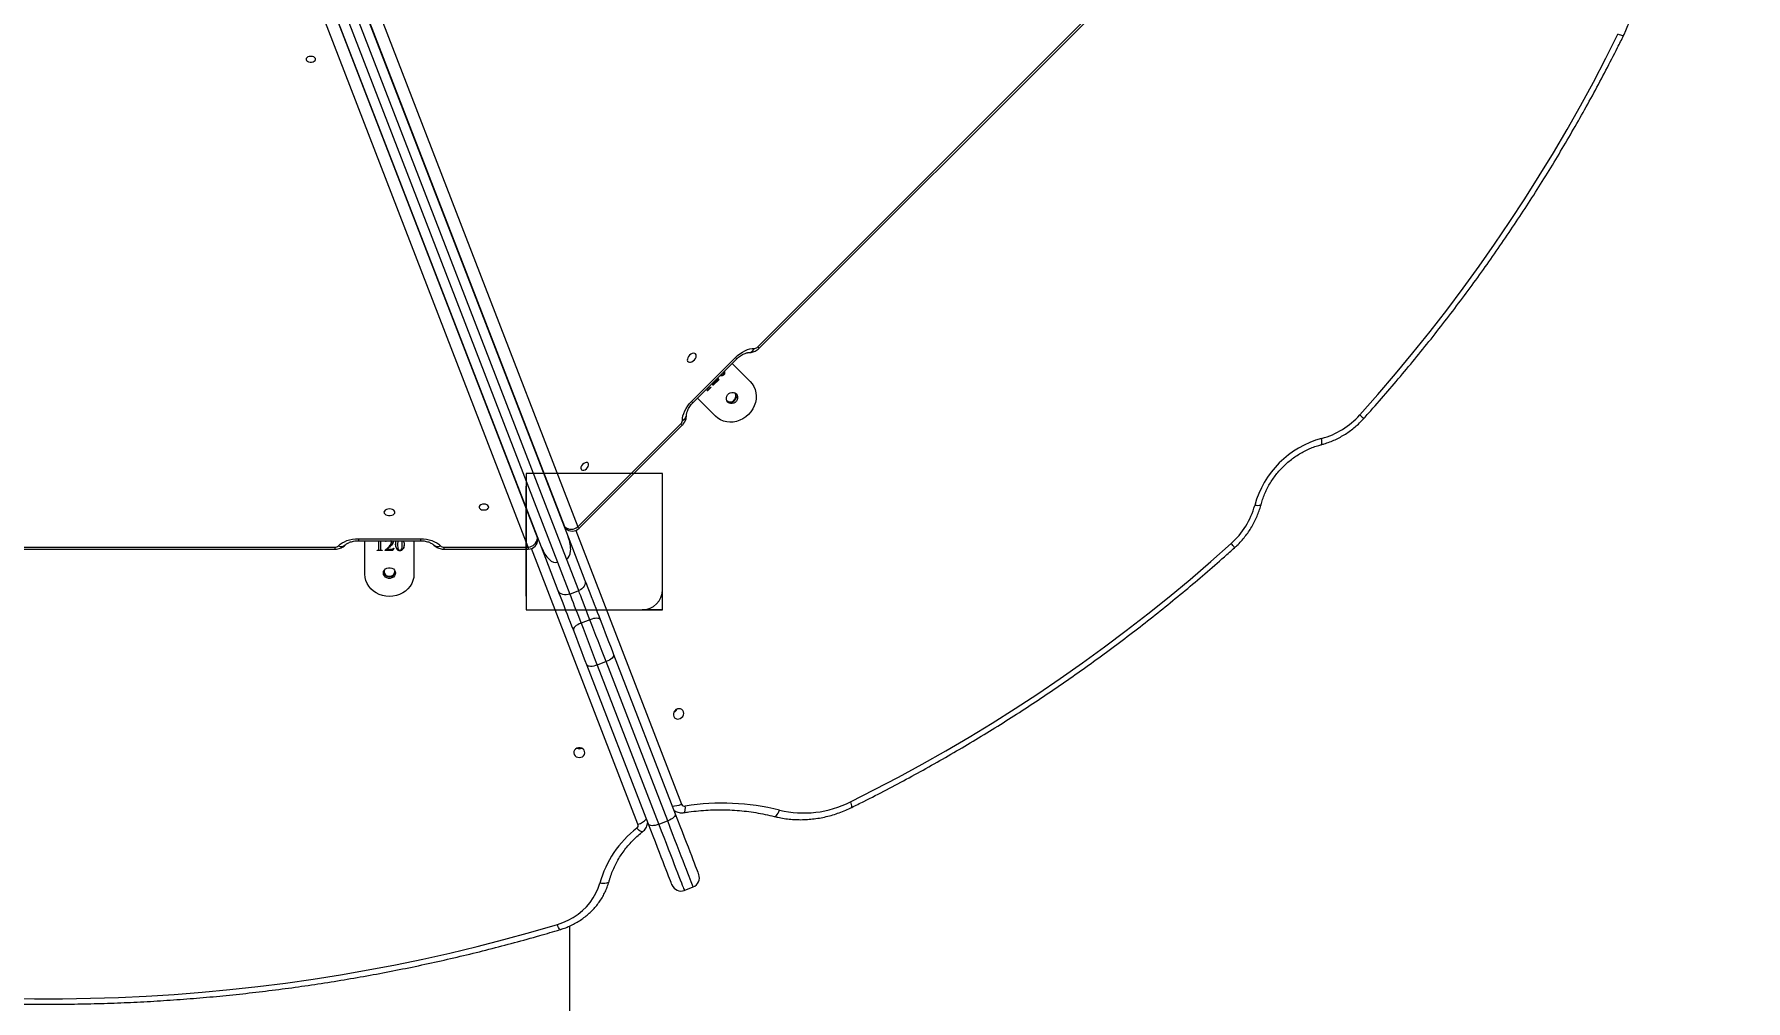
# Model space of a CAD drawing. Header units: millimetres. Extents: x -8092 to 6423, y -6886 to 5604.
# Drawn here: x -81 to 1174, y -1294 to -586 of the extents above; entities that cross this region are included whole.
import ezdxf

# ---------------------------------------------------------------- set-up
doc = ezdxf.new("R2010")
doc.units = ezdxf.units.MM
for name, color, linetype in [('DIKOM_ОБЪЕКТ', 7, 'Continuous'), ('DIKOM_РАЗМЕР_ЗОНА', 7, 'Continuous'), ('DIKOM_РАЗМЕР_ОБЪЕКТА', 7, 'Continuous')]:
    doc.layers.add(name, color=color, linetype=linetype)
doc.styles.add('style1', font='arial.ttf', dxfattribs={"width": 0.8})
doc.dimstyles.new('1-50', dxfattribs={"dimtxt": 300, "dimasz": 200, "dimexe": 100, "dimexo": 0, "dimgap": 100, "dimtad": 1, "dimtxsty": 'style1', "dimcen": 200, "dimclrd": 7, "dimclre": 7, "dimclrt": 7, "dimadec": 1, "dimazin": 2, "dimtfac": 1, "dimtmove": 0, "dimatfit": 2, "dimfxl": 0, "dimlwd": 25, "dimlwe": 18, "dimarcsym": 0})

# ---------------------------------------------------------------- blocks, each defined once
blk = doc.blocks.new('*D9')
at = {"layer": 'Defpoints', "color": 0, "transparency": 16777216}
for p in [(-8092.1, -86.3), (4664.8, -1471.8), (4664.8, -6785.9)]:
    blk.add_point(p, dxfattribs=at)
at = {"layer": 'DIKOM_РАЗМЕР_ЗОНА', "color": 7, "lineweight": 18, "transparency": 16777216}
for p, q in [((-8092.1, -86.3), (-8092.1, -6885.9)), ((4664.8, -1471.8), (4664.8, -6885.9))]:
    blk.add_line(p, q, dxfattribs=at)
at = {"layer": 'DIKOM_РАЗМЕР_ЗОНА', "color": 7, "lineweight": 25, "transparency": 16777216}
blk.add_line((-7892.1, -6785.9), (4464.8, -6785.9), dxfattribs=at)
at = {"layer": 'DIKOM_РАЗМЕР_ЗОНА', "color": 7, "transparency": 16777216}
for points in [[(-7892.1, -6752.6), (-7892.1, -6819.3), (-8092.1, -6785.9)], [(4464.8, -6752.6), (4464.8, -6819.3), (4664.8, -6785.9)]]:
    blk.add_solid(points, dxfattribs=at)
at = {"layer": 'DIKOM_РАЗМЕР_ЗОНА', "color": 7, "transparency": 16777216, "insert": (-2159.8, -6532.7), "char_height": 300, "attachment_point": 5, "style": 'style1'}
blk.add_mtext('12760', dxfattribs=at)
blk = doc.blocks.new('*D10')
at = {"layer": 'Defpoints', "color": 0, "transparency": 16777216}
for p in [(-65.2, 5603.5), (2870.7, -5504.9), (6323.4, -5504.9)]:
    blk.add_point(p, dxfattribs=at)
at = {"layer": 'DIKOM_РАЗМЕР_ЗОНА', "color": 7, "lineweight": 18, "transparency": 16777216}
for p, q in [((-65.2, 5603.5), (6423.4, 5603.5)), ((2870.7, -5504.9), (6423.4, -5504.9))]:
    blk.add_line(p, q, dxfattribs=at)
at = {"layer": 'DIKOM_РАЗМЕР_ЗОНА', "color": 7, "lineweight": 25, "transparency": 16777216}
blk.add_line((6323.4, 5403.5), (6323.4, -5304.9), dxfattribs=at)
at = {"layer": 'DIKOM_РАЗМЕР_ЗОНА', "color": 7, "transparency": 16777216}
for points in [[(6290.1, 5403.5), (6356.7, 5403.5), (6323.4, 5603.5)], [(6290.1, -5304.9), (6356.7, -5304.9), (6323.4, -5504.9)]]:
    blk.add_solid(points, dxfattribs=at)
at = {"layer": 'DIKOM_РАЗМЕР_ЗОНА', "color": 7, "transparency": 16777216, "insert": (6070.2, 308.8), "char_height": 300, "attachment_point": 5, "rotation": 90, "style": 'style1'}
blk.add_mtext('11100', dxfattribs=at)
blk = doc.blocks.new('*D11')
at = {"layer": 'Defpoints', "color": 0, "transparency": 16777216}
for p in [(-6092.1, -310.8), (2568.3, -2361.5), (2568.3, -4925.8)]:
    blk.add_point(p, dxfattribs=at)
at = {"layer": 'DIKOM_РАЗМЕР_ОБЪЕКТА', "color": 7, "lineweight": 18, "transparency": 16777216}
for p, q in [((-6092.1, -310.8), (-6092.1, -5025.8)), ((2568.3, -2361.5), (2568.3, -5025.8))]:
    blk.add_line(p, q, dxfattribs=at)
at = {"layer": 'DIKOM_РАЗМЕР_ОБЪЕКТА', "color": 7, "lineweight": 25, "transparency": 16777216}
blk.add_line((-5892.1, -4925.8), (2368.3, -4925.8), dxfattribs=at)
at = {"layer": 'DIKOM_РАЗМЕР_ОБЪЕКТА', "color": 7, "transparency": 16777216}
for points in [[(-5892.1, -4892.4), (-5892.1, -4959.1), (-6092.1, -4925.8)], [(2368.3, -4892.4), (2368.3, -4959.1), (2568.3, -4925.8)]]:
    blk.add_solid(points, dxfattribs=at)
at = {"layer": 'DIKOM_РАЗМЕР_ОБЪЕКТА', "color": 7, "transparency": 16777216, "insert": (-2605.9, -4672.6), "char_height": 300, "attachment_point": 5, "style": 'style1'}
blk.add_mtext('8660', dxfattribs=at)
blk = doc.blocks.new('*D12')
at = {"layer": 'Defpoints', "color": 0, "transparency": 16777216}
for p in [(529.6, 4103.5), (2292.6, -3779.7), (5226, -3779.7)]:
    blk.add_point(p, dxfattribs=at)
at = {"layer": 'DIKOM_РАЗМЕР_ОБЪЕКТА', "color": 7, "lineweight": 18, "transparency": 16777216}
for p, q in [((529.6, 4103.5), (5326, 4103.5)), ((2292.6, -3779.7), (5326, -3779.7))]:
    blk.add_line(p, q, dxfattribs=at)
at = {"layer": 'DIKOM_РАЗМЕР_ОБЪЕКТА', "color": 7, "lineweight": 25, "transparency": 16777216}
blk.add_line((5226, 3903.5), (5226, -3579.7), dxfattribs=at)
at = {"layer": 'DIKOM_РАЗМЕР_ОБЪЕКТА', "color": 7, "transparency": 16777216}
for points in [[(5192.7, 3903.5), (5259.4, 3903.5), (5226, 4103.5)], [(5192.7, -3579.7), (5259.4, -3579.7), (5226, -3779.7)]]:
    blk.add_solid(points, dxfattribs=at)
at = {"layer": 'DIKOM_РАЗМЕР_ОБЪЕКТА', "color": 7, "transparency": 16777216, "insert": (4972.8, 245.4), "char_height": 300, "attachment_point": 5, "rotation": 90, "style": 'style1'}
blk.add_mtext('7880', dxfattribs=at)

msp = doc.modelspace()

# ---------------------------------------------------------------- linework, layer by layer
at = {"layer": 'DIKOM_ОБЪЕКТ', "color": 7, "linetype": 'Continuous', "lineweight": 15}
for p, q in [((-44.005, -36.331), (310.861, -954.271)), ((309.592, -970.401), (-45.269, -52.475)), ((-45.304, -71.798), (303.063, -972.925)), ((291.274, -961.843), (-45.339, -91.121)), ((-21.907, -152.522), (288.425, -955.264)), ((308.408, -947.033), (9.045, -172.664)), ((19.957, -176.262), (317.903, -946.967)), ((281.614, -961.783), (-16.638, -190.289)), ((449.973, -814.897), (746.958, -517.912)), ((450.985, -815.908), (747.97, -518.924)), ((449.973, -814.897), (450.985, -815.908)), ((401.368, -854.934), (433.442, -822.86)), ((402.38, -855.946), (434.454, -823.872)), ((431.145, -827.181), (444.35, -840.386)), ((433.442, -822.86), (434.454, -823.872)), ((421.114, -838.902), (416.988, -843.029)), ((421.269, -839.057), (417.143, -843.183)), ((417.452, -841.461), (419.32, -839.594)), ((420.608, -837.717), (421.114, -838.902)), ((420.671, -837.655), (421.269, -839.057)), ((421.114, -838.902), (421.269, -839.057)), ((422.192, -836.134), (422.218, -836.16)), ((422.94, -835.386), (423.098, -835.476)), ((424.753, -835.44), (424.908, -835.594)), ((418.894, -865.842), (405.689, -852.637)), ((413.018, -847.308), (412.841, -847.132)), ((415.515, -844.502), (412.863, -847.153)), ((415.669, -844.656), (413.018, -847.308)), ((415.493, -844.48), (415.669, -844.656)), ((416.97, -843.011), (417.046, -841.28)), ((417.143, -843.183), (416.97, -843.011)), ((417.317, -841.009), (417.297, -841.306)), ((417.297, -841.306), (417.452, -841.461)), ((417.493, -840.833), (417.452, -841.461)), ((317.903, -946.967), (393.405, -871.465)), ((318.915, -947.979), (394.417, -872.477)), ((380.064, -907.768), (280.064, -907.768)), ((280.064, -907.768), (280.064, -1007.768)), ((380.064, -907.768), (280.064, -907.768)), ((280.064, -907.768), (280.064, -1007.768)), ((380.064, -992.768), (380.064, -907.768)), ((380.064, -1007.768), (380.064, -907.768)), ((279.827, -917.769), (279.827, -997.768)), ((279.827, -922.551), (280.064, -922.459)), ((279.827, -932.233), (280.064, -932.846)), ((279.827, -945.262), (280.064, -945.877)), ((307.845, -946.471), (308.408, -947.033)), ((308.453, -947.416), (309.016, -947.979)), ((316.494, -949.556), (393.934, -1150.132)), ((-280.171, -961.783), (139.829, -961.783)), ((-280.171, -963.255), (139.829, -963.255)), ((139.829, -961.783), (139.829, -963.255)), ((157.15, -955.65), (202.509, -955.65)), ((157.15, -955.65), (157.15, -957.121)), ((157.15, -957.121), (202.509, -957.121)), ((161.829, -981.698), (161.829, -957.121)), ((170.779, -964.373), (170.779, -964.122)), ((174.529, -964.158), (170.779, -964.158)), ((174.529, -964.373), (170.779, -964.373)), ((172.027, -957.513), (172.02, -957.121)), ((172.029, -962.744), (172.029, -957.855)), ((172.03, -957.729), (172.03, -957.513)), ((173.279, -957.121), (173.279, -962.744)), ((174.529, -964.122), (174.529, -964.373)), ((176.613, -964.373), (176.613, -964.128)), ((182.448, -964.158), (176.613, -964.158)), ((182.448, -964.373), (176.613, -964.373)), ((176.89, -957.73), (177.078, -957.121)), ((177.164, -957.515), (176.89, -957.515)), ((177.164, -957.73), (176.89, -957.73)), ((177.585, -957.121), (177.164, -957.73)), ((177.436, -957.121), (177.164, -957.515)), ((177.164, -957.515), (177.164, -957.73)), ((178.049, -963.155), (178.049, -963.37)), ((178.049, -963.37), (180.69, -963.37)), ((180.445, -960.991), (180.445, -961.206)), ((181.335, -957.971), (181.335, -958.186)), ((182.229, -958.723), (182.229, -958.938)), ((183.14, -962.644), (182.448, -964.373)), ((183.054, -962.644), (182.448, -964.158)), ((182.448, -964.158), (182.448, -964.373)), ((182.488, -957.121), (182.585, -957.577)), ((182.863, -962.644), (183.14, -962.644)), ((185.167, -962.775), (185.167, -962.99)), ((185.779, -959.869), (185.779, -960.084)), ((187.47, -964.283), (187.47, -964.498)), ((189.251, -959.269), (189.251, -959.485)), ((197.829, -957.121), (197.829, -981.698)), ((202.509, -955.65), (202.509, -957.121)), ((219.829, -961.783), (281.614, -961.783)), ((219.829, -961.783), (219.829, -963.255)), ((219.829, -963.255), (281.614, -963.255)), ((281.614, -961.783), (281.614, -963.255)), ((362.064, -1164.918), (284.099, -962.799)), ((288.425, -955.264), (288.425, -954.475)), ((288.614, -956.255), (288.614, -955.465)), ((303.604, -993.738), (291.274, -961.843)), ((310.861, -954.271), (323.191, -986.166)), ((303.063, -972.925), (312.067, -996.216)), ((318.596, -993.692), (309.592, -970.401)), ((312.067, -996.216), (318.596, -993.692)), ((280.064, -1007.768), (365.064, -1007.768)), ((280.064, -1007.768), (380.064, -1007.768)), ((326.84, -1015.017), (320.311, -1017.541)), ((369.784, -1007.768), (365.064, -1007.768)), ((370.329, -1007.768), (369.784, -1007.768)), ((380.064, -1007.768), (370.329, -1007.768)), ((344.215, -1040.548), (389.351, -1157.303)), ((369.764, -1164.875), (324.627, -1048.12)), ((338.712, -1045.727), (332.183, -1048.251)), ((332.183, -1048.251), (377.32, -1165.007)), ((383.849, -1162.483), (338.712, -1045.727)), ((383.849, -1162.483), (377.32, -1165.007)), ((396.038, -1213.425), (402.567, -1210.901)), ((312.064, -1384.824), (312.064, -1239.489))]:
    msp.add_line(p, q, dxfattribs=at)
at = {"layer": 'DIKOM_ОБЪЕКТ', "color": 7, "linetype": 'Continuous', "lineweight": 15, "flags": 128}
for points in [[(891.234, -864.882), (904.475, -849.912), (917.472, -834.736), (930.221, -819.36), (942.717, -803.787), (954.958, -788.024), (966.938, -772.074), (978.654, -755.943), (990.103, -739.636), (1001.281, -723.159), (1012.184, -706.515), (1022.809, -689.711), (1033.153, -672.752), (1043.212, -655.643), (1052.983, -638.39), (1062.463, -620.998), (1071.65, -603.472), (1080.539, -585.818)], [(1084.65, -586.749), (1084.491, -586.865), (1084.085, -586.893), (1083.458, -586.796), (1082.637, -586.578), (1081.651, -586.248), (1080.539, -585.818)], [(122.202, -602.043), (121.066, -602.159), (120.053, -602.496), (119.272, -603.016), (118.809, -603.663), (118.714, -604.367), (118.997, -605.052), (119.627, -605.644), (120.537, -606.078), (121.626, -606.308), (122.778, -606.308), (123.868, -606.078), (124.777, -605.644), (125.408, -605.052), (125.69, -604.367), (125.595, -603.663), (125.132, -603.016), (124.352, -602.496), (123.339, -602.159), (122.202, -602.043)], [(398.574, -822.996), (398.252, -823.971), (398.22, -824.859), (398.48, -825.582), (399.008, -826.075), (399.759, -826.294), (400.664, -826.22), (401.644, -825.86), (402.612, -825.246), (403.481, -824.431), (404.175, -823.489), (404.631, -822.504), (404.81, -821.562), (404.695, -820.747), (404.296, -820.132), (403.65, -819.772), (402.813, -819.699), (401.859, -819.918), (400.874, -820.411), (399.945, -821.134), (399.155, -822.022), (398.574, -822.996)], [(433.442, -822.86), (435.073, -821.353), (436.801, -819.997), (438.597, -818.814), (440.428, -817.825), (442.265, -817.047), (444.075, -816.493), (445.828, -816.173), (447.494, -816.091)], [(444.35, -840.386), (445.849, -842.144), (447.058, -844.125), (447.954, -846.29), (448.516, -848.593), (448.735, -850.989), (448.606, -853.427), (448.13, -855.859), (447.319, -858.236), (446.188, -860.508), (444.761, -862.629), (443.066, -864.557), (441.138, -866.252), (439.016, -867.68), (436.744, -868.811), (434.368, -869.622), (431.936, -870.097), (429.497, -870.227), (427.101, -870.008), (424.798, -869.445), (422.634, -868.55), (420.652, -867.341), (418.894, -865.842)], [(427.875, -855.589), (427.213, -854.675), (426.856, -853.583), (426.835, -852.401), (427.149, -851.226), (427.774, -850.152), (428.66, -849.266), (429.734, -848.641), (430.909, -848.326), (432.091, -848.348), (433.183, -848.704), (434.097, -849.367), (434.759, -850.281), (435.116, -851.373), (435.138, -852.555), (434.823, -853.73), (434.198, -854.804), (433.312, -855.69), (432.238, -856.315), (431.063, -856.629), (429.881, -856.608), (428.789, -856.251), (427.875, -855.589)], [(426.978, -854.095), (427.229, -854.378), (428.104, -855.002), (429.153, -855.319), (430.282, -855.301), (431.392, -854.95), (432.382, -854.297), (433.166, -853.399), (433.674, -852.337), (433.861, -851.206), (433.709, -850.104), (433.233, -849.131), (432.603, -848.47)], [(394.599, -868.985), (394.681, -867.32), (395.001, -865.567), (395.556, -863.757), (396.334, -861.92), (397.323, -860.088), (398.505, -858.293), (399.862, -856.565), (401.368, -854.934)], [(401.368, -854.934), (401.878, -855.443), (402.216, -855.782), (402.371, -855.936), (402.38, -855.946)], [(393.405, -871.465), (393.914, -871.974), (394.253, -872.313), (394.407, -872.467), (394.417, -872.477)], [(862.859, -886.733), (862.866, -886.731), (863.144, -886.511), (863.344, -886.04), (863.456, -885.336), (863.476, -884.425), (863.405, -883.342), (863.244, -882.13)], [(325.587, -902.6), (325.883, -901.661), (325.869, -900.823), (325.547, -900.178), (324.951, -899.795), (324.146, -899.717), (323.219, -899.951), (322.271, -900.472), (321.405, -901.223), (320.713, -902.124), (320.272, -903.077), (320.129, -903.978), (320.3, -904.729), (320.765, -905.25), (321.476, -905.484), (322.353, -905.406), (323.304, -905.023), (324.224, -904.378), (325.013, -903.54), (325.587, -902.6)], [(280.064, -915.604), (280.019, -915.818), (279.827, -917.769)], [(179.829, -933.79), (178.65, -933.899), (177.576, -934.216), (176.702, -934.714), (176.106, -935.347), (175.84, -936.06), (175.929, -936.789), (176.365, -937.47), (177.109, -938.042), (178.094, -938.454), (179.233, -938.669), (180.425, -938.669), (181.565, -938.454), (182.55, -938.042), (183.293, -937.47), (183.729, -936.789), (183.818, -936.06), (183.553, -935.347), (182.957, -934.714), (182.083, -934.216), (181.008, -933.899), (179.829, -933.79)], [(249.105, -930.306), (247.969, -930.422), (246.956, -930.759), (246.175, -931.279), (245.713, -931.926), (245.617, -932.63), (245.9, -933.315), (246.53, -933.907), (247.44, -934.341), (248.529, -934.571), (249.682, -934.571), (250.771, -934.341), (251.681, -933.907), (252.311, -933.315), (252.594, -932.63), (252.498, -931.926), (252.036, -931.279), (251.255, -930.759), (250.242, -930.422), (249.105, -930.306)], [(818.794, -930.797), (818.792, -930.804), (818.573, -931.083), (818.102, -931.282), (817.397, -931.394), (816.486, -931.415), (815.404, -931.343), (814.191, -931.182)], [(307.845, -946.471), (308.357, -947.315), (308.453, -947.416)], [(308.034, -946.957), (308.202, -947.152), (308.453, -947.416)], [(308.408, -947.033), (308.92, -947.878), (309.016, -947.979)], [(317.903, -946.967), (318.413, -947.476), (318.751, -947.815), (318.906, -947.969), (318.915, -947.979)], [(142.427, -960.863), (143.663, -959.729), (145.129, -958.704), (146.801, -957.804), (148.65, -957.047), (150.644, -956.443), (152.75, -956.005), (154.931, -955.739), (157.15, -955.65)], [(202.509, -955.65), (204.728, -955.739), (206.909, -956.005), (209.014, -956.443), (211.009, -957.047), (212.858, -957.804), (214.53, -958.704), (215.996, -959.729), (217.231, -960.863)], [(288.425, -954.475), (288.614, -955.434), (288.614, -955.465)], [(288.425, -955.264), (288.614, -956.223), (288.614, -956.255)], [(288.614, -955.465), (288.606, -955.143), (288.591, -954.905)], [(517.88, -1148.478), (535.534, -1139.588), (553.06, -1130.402), (570.452, -1120.921), (587.705, -1111.15), (604.814, -1101.091), (621.773, -1090.747), (638.577, -1080.122), (655.22, -1069.219), (671.698, -1058.041), (688.005, -1046.592), (704.136, -1034.876), (720.085, -1022.896), (735.849, -1010.656), (751.421, -998.159), (766.798, -985.411), (781.974, -972.414), (796.944, -959.173)], [(175.429, -980.795), (175.607, -979.676), (176.128, -978.648), (176.948, -977.794), (178.001, -977.183), (179.203, -976.865), (180.455, -976.865), (181.657, -977.183), (182.711, -977.794), (183.531, -978.648), (184.051, -979.676), (184.229, -980.795), (184.051, -981.914), (183.531, -982.942), (182.711, -983.796), (181.657, -984.407), (180.455, -984.725), (179.203, -984.725), (178.001, -984.407), (176.948, -983.796), (176.128, -982.942), (175.607, -981.914), (175.429, -980.795)], [(197.829, -981.698), (197.646, -984.009), (197.1, -986.274), (196.203, -988.446), (194.972, -990.48), (193.433, -992.335), (191.617, -993.974), (189.561, -995.363), (187.307, -996.474), (184.9, -997.284), (182.391, -997.776), (179.829, -997.942), (177.268, -997.776), (174.758, -997.284), (172.352, -996.474), (170.098, -995.363), (168.042, -993.974), (166.226, -992.335), (164.687, -990.48), (163.456, -988.446), (162.558, -986.274), (162.012, -984.009), (161.829, -981.698)], [(323.191, -986.166), (323.443, -987.19), (323.434, -988.272), (323.165, -989.37), (322.646, -990.442), (321.897, -991.447), (320.947, -992.345), (319.832, -993.103), (318.596, -993.692)], [(323.191, -986.166), (323.955, -988.142), (324.806, -990.344), (325.734, -992.744), (326.726, -995.311), (327.77, -998.01), (328.851, -1000.807), (329.956, -1003.665), (331.07, -1006.546), (332.178, -1009.413), (333.267, -1012.229), (334.321, -1014.955)], [(312.067, -996.216), (310.756, -996.612), (309.421, -996.801), (308.113, -996.775), (306.884, -996.536), (305.779, -996.092), (304.841, -995.46), (304.107, -994.666), (303.604, -993.738)], [(314.734, -1022.527), (313.679, -1019.801), (312.591, -1016.985), (311.483, -1014.118), (310.369, -1011.237), (309.264, -1008.379), (308.183, -1005.582), (307.139, -1002.883), (306.147, -1000.316), (305.219, -997.916), (304.368, -995.714), (303.604, -993.738)], [(312.067, -996.216), (312.767, -998.028), (313.562, -1000.084), (314.436, -1002.344), (315.371, -1004.763), (316.35, -1007.294), (317.352, -1009.889), (318.36, -1012.495), (319.353, -1015.063), (320.311, -1017.541)], [(326.84, -1015.017), (325.882, -1012.539), (324.889, -1009.971), (323.882, -1007.365), (322.879, -1004.77), (321.9, -1002.239), (320.965, -999.82), (320.091, -997.56), (319.296, -995.504), (318.596, -993.692)], [(334.321, -1014.955), (334.01, -1014.523), (333.46, -1014.205), (332.692, -1014.013), (331.735, -1013.953), (330.628, -1014.03), (329.411, -1014.239), (328.132, -1014.572), (326.84, -1015.017)], [(338.712, -1045.727), (337.29, -1042.049), (335.82, -1038.246), (334.317, -1034.357), (332.795, -1030.423), (331.272, -1026.482), (329.761, -1022.574), (328.279, -1018.74), (326.84, -1015.017)], [(334.321, -1014.955), (335.52, -1018.057), (336.755, -1021.253), (338.014, -1024.509), (339.284, -1027.793), (340.552, -1031.072), (341.804, -1034.313), (343.029, -1037.482), (344.215, -1040.548)], [(320.311, -1017.541), (319.055, -1018.081), (317.885, -1018.694), (316.844, -1019.358), (315.973, -1020.047), (315.305, -1020.734), (314.866, -1021.393), (314.673, -1021.999), (314.734, -1022.527)], [(324.627, -1048.12), (323.442, -1045.054), (322.217, -1041.885), (320.964, -1038.645), (319.697, -1035.366), (318.427, -1032.081), (317.168, -1028.825), (315.933, -1025.63), (314.734, -1022.527)], [(320.311, -1017.541), (321.75, -1021.264), (323.232, -1025.098), (324.743, -1029.006), (326.266, -1032.947), (327.788, -1036.882), (329.291, -1040.77), (330.761, -1044.573), (332.183, -1048.251)], [(344.215, -1040.548), (344.289, -1041.114), (344.11, -1041.756), (343.685, -1042.448), (343.028, -1043.165), (342.167, -1043.878), (341.133, -1044.559), (339.966, -1045.184), (338.712, -1045.727)], [(332.183, -1048.251), (330.89, -1048.693), (329.606, -1049.015), (328.383, -1049.206), (327.266, -1049.258), (326.298, -1049.17), (325.517, -1048.944), (324.953, -1048.59), (324.627, -1048.12)], [(388.921, -1086.862), (389.796, -1087.486), (390.845, -1087.803), (391.974, -1087.785), (393.083, -1087.434), (394.074, -1086.781), (394.858, -1085.883), (395.366, -1084.821), (395.552, -1083.69), (395.401, -1082.588), (394.925, -1081.616), (394.167, -1080.857), (393.194, -1080.382), (392.093, -1080.23), (390.961, -1080.417), (389.899, -1080.925), (389.002, -1081.709), (388.349, -1082.699), (387.998, -1083.809), (387.98, -1084.938), (388.297, -1085.986), (388.921, -1086.862)], [(319.048, -1116.05), (320.227, -1115.89), (321.301, -1115.423), (322.175, -1114.691), (322.771, -1113.759), (323.037, -1112.71), (322.948, -1111.637), (322.512, -1110.635), (321.769, -1109.794), (320.784, -1109.188), (319.644, -1108.871), (318.452, -1108.871), (317.312, -1109.188), (316.327, -1109.794), (315.584, -1110.635), (315.148, -1111.637), (315.059, -1112.71), (315.324, -1113.759), (315.921, -1114.691), (316.795, -1115.423), (317.869, -1115.89), (319.048, -1116.05)], [(318.15, -1108.923), (319.268, -1109.011), (319.986, -1108.931)], [(395.687, -1156.431), (395.745, -1156.418), (396.087, -1156.185), (396.372, -1155.696), (396.589, -1154.97), (396.729, -1154.034), (396.787, -1152.924), (396.76, -1151.683)], [(518.81, -1152.589), (518.926, -1152.43), (518.954, -1152.023), (518.857, -1151.397), (518.64, -1150.575), (518.31, -1149.589), (517.88, -1148.478)], [(377.32, -1165.007), (376.026, -1165.449), (374.743, -1165.771), (373.519, -1165.962), (372.402, -1166.014), (371.435, -1165.925), (370.654, -1165.7), (370.09, -1165.345), (369.764, -1164.875)], [(386.984, -1209.42), (386.979, -1209.407), (386.879, -1209.146), (386.649, -1208.554), (386.293, -1207.631), (385.81, -1206.383), (385.204, -1204.815), (384.477, -1202.934), (383.632, -1200.748), (382.673, -1198.268), (381.604, -1195.503), (380.43, -1192.467), (379.157, -1189.172), (377.789, -1185.634), (376.333, -1181.869), (374.796, -1177.892), (373.184, -1173.722), (371.504, -1169.376), (369.764, -1164.875)], [(377.32, -1165.007), (379.161, -1169.769), (380.94, -1174.372), (382.65, -1178.795), (384.284, -1183.021), (385.834, -1187.032), (387.295, -1190.811), (388.66, -1194.341), (389.923, -1197.609), (391.079, -1200.6), (392.124, -1203.302), (393.052, -1205.703), (393.86, -1207.793), (394.545, -1209.564), (395.103, -1211.009), (395.533, -1212.12), (395.832, -1212.893), (395.999, -1213.326), (396.038, -1213.425)], [(389.351, -1157.303), (389.426, -1157.87), (389.247, -1158.512), (388.821, -1159.204), (388.165, -1159.92), (387.303, -1160.633), (386.269, -1161.315), (385.103, -1161.94), (383.849, -1162.483)], [(402.567, -1210.901), (402.528, -1210.802), (402.361, -1210.369), (402.062, -1209.596), (401.632, -1208.484), (401.074, -1207.04), (400.389, -1205.269), (399.581, -1203.179), (398.653, -1200.777), (397.608, -1198.076), (396.452, -1195.085), (395.189, -1191.817), (393.824, -1188.287), (392.363, -1184.508), (390.813, -1180.497), (389.179, -1176.271), (387.469, -1171.848), (385.69, -1167.245), (383.849, -1162.483)], [(389.351, -1157.303), (391.091, -1161.804), (392.771, -1166.149), (394.383, -1170.32), (395.921, -1174.296), (397.376, -1178.062), (398.744, -1181.6), (400.018, -1184.895), (401.191, -1187.931), (402.26, -1190.695), (403.219, -1193.176), (404.064, -1195.362), (404.791, -1197.243), (405.397, -1198.811), (405.88, -1200.059), (406.237, -1200.981), (406.466, -1201.574), (406.567, -1201.835), (406.572, -1201.848)], [(461.928, -1159.214), (462.387, -1159.23), (462.972, -1159.008), (463.582, -1158.532), (464.196, -1157.822), (464.789, -1156.905), (465.338, -1155.816), (465.823, -1154.597)], [(365.538, -1170.329), (365.459, -1170.381), (365.034, -1170.462), (364.461, -1170.328), (363.763, -1169.982), (362.967, -1169.438), (362.103, -1168.717), (361.204, -1167.847)], [(302.943, -1238.467), (307.007, -1237.06), (310.912, -1235.322), (314.624, -1233.269), (318.111, -1230.918), (321.346, -1228.288), (324.3, -1225.402), (326.948, -1222.284), (329.269, -1218.96), (331.243, -1215.458), (332.852, -1211.807), (334.085, -1208.039)], [(340.838, -1206.866), (340.752, -1207.092), (340.365, -1207.572), (339.737, -1207.954), (338.892, -1208.223), (337.862, -1208.369), (336.686, -1208.387), (335.411, -1208.276), (334.085, -1208.039)], [(-100.944, -1292.539), (-80.43, -1292.86), (-59.912, -1292.86), (-39.397, -1292.539), (-18.892, -1291.898), (1.598, -1290.936), (22.066, -1289.654), (42.507, -1288.051), (62.914, -1286.13), (83.28, -1283.89), (103.601, -1281.331), (123.87, -1278.456), (144.08, -1275.263), (164.226, -1271.756), (184.302, -1267.933), (204.301, -1263.798), (224.218, -1259.35), (244.047, -1254.592), (263.781, -1249.524), (283.415, -1244.149), (302.943, -1238.467)], [(304.952, -1242.157), (304.777, -1242.112), (304.502, -1241.823), (304.168, -1241.29), (303.787, -1240.532), (303.373, -1239.579), (302.943, -1238.467)]]:
    msp.add_lwpolyline(points, dxfattribs=at)
at = {"layer": 'DIKOM_ОБЪЕКТ', "color": 7, "linetype": 'Continuous', "lineweight": 15}
for centre, radius, start, end in [((447.261, -812.438), 3.661, 273.637825, 317.804275), ((443.109, -814.497), 4.665, 273.891869, 340.023955), ((429.75, -851.242), 4.474, 239.122924, 30.877076), ((392.967, -864.571), 4.707, 290.298842, 355.717527), ((848.303, -826.545), 57.558, 285.045616, 318.236036), ((911.407, -843.574), 29.342, 226.56748, 234.273764), ((390.946, -868.753), 3.66, 312.195155, 356.363863), ((881.37, -949.309), 69.581, 105.100254, 164.899746), ((758.607, -916.241), 57.558, 311.763964, 344.954384), ((313.114, -941.052), 7.611, 231.806308, 308.998605), ((313.965, -943.029), 7, 225, 315), ((140.006, -958.154), 3.634, 267.21642, 311.78709), ((144.432, -956.679), 4.64, 244.403377, 311.322358), ((215.227, -956.68), 4.639, 228.610609, 295.599457), ((219.653, -958.154), 3.634, 228.213958, 272.782532), ((281.01, -954.335), 7.473, 274.637353, 352.853415), ((281.614, -956.255), 7, 270, 0), ((775.636, -979.346), 29.342, 35.726236, 43.43252), ((179.829, -979.084), 4.47, 193.777491, 346.222509), ((179.604, -979.361), 3.758, 175.861582, 273.44248), ((180.055, -979.361), 3.758, 266.557468, 4.138685), ((365.064, -992.768), 15, 270, 0), ((386.54, -1078.824), 4.398, 293.201865, 336.796656), ((385.997, -1078.279), 4.87, 300.418095, 329.563183), ((319.048, -1105.223), 4.368, 245.889265, 294.110735), ((387.932, -1138.568), 13.029, 266.495268, 297.432277), ((396.289, -1149.192), 2.535, 201.74693, 280.707502), ((424.226, -1320.598), 171.133, 75.932339, 99.235576), ((483.555, -1080.96), 75.742, 256.460844, 296.948431), ((359.68, -1165.809), 2.545, 306.793549, 20.501304), ((359.025, -1153.244), 12.063, 284.588553, 319.992898), ((408.595, -1229.069), 77.421, 127.742836, 164.239165), ((400.043, -1204.372), 7, 291.135989, 21.135989), ((393.514, -1206.896), 7, 201.135989, 291.135989)]:
    msp.add_arc(centre, radius, start, end, dxfattribs=at)
for centre, start_param, end_param in [((297.803, -959.319), 1.57079633, 3.14159265), ((304.332, -956.795), 3.14159265, 4.71238898)]:
    msp.add_ellipse(centre, major_axis=(-5.26, 13.606), ratio=0.47985696, start_param=start_param, end_param=end_param, dxfattribs=at)
for points, knots in [([(1084.65, -586.749), (1085.054, -585.911), (1086.2, -583.533), (1087.875, -579.531), (1089.583, -574.731), (1090.999, -569.862), (1092.122, -564.945), (1092.947, -559.996), (1093.47, -555.035), (1093.69, -550.082), (1093.606, -545.154), (1093.218, -540.27), (1092.539, -535.536), (1091.829, -532.082), (1091.368, -530.236), (1091.275, -529.865)], [0, 0, 0, 0, 0.04647149, 0.13190526, 0.21733881, 0.30274768, 0.38812596, 0.4734674, 0.55876654, 0.64401551, 0.72920959, 0.81434162, 0.8994092, 0.97981547, 1, 1, 1, 1]), ([(894.274, -867.395), (896.492, -864.915), (902.916, -857.734), (913.38, -845.709), (925.592, -831.264), (937.579, -816.639), (949.341, -801.842), (960.873, -786.875), (972.173, -771.743), (983.237, -756.45), (994.062, -741.001), (1004.646, -725.399), (1014.985, -709.649), (1025.077, -693.756), (1034.918, -677.724), (1044.506, -661.557), (1053.838, -645.26), (1062.913, -628.838), (1071.723, -612.293), (1078.941, -598.25), (1083.182, -589.706), (1084.65, -586.749)], [0, 0, 0, 0, 0.02921253, 0.08459303, 0.13997409, 0.19535499, 0.25073584, 0.30611648, 0.36149736, 0.41687798, 0.47225864, 0.5276391, 0.58301937, 0.63839958, 0.69377969, 0.74915947, 0.80453913, 0.85991867, 0.91529797, 0.97067728, 1, 1, 1, 1]), ([(434.454, -823.872), (434.672, -823.66), (435.322, -823.026), (436.475, -822.065), (437.888, -821.077), (439.281, -820.287), (440.594, -819.708), (441.758, -819.342), (442.737, -819.161), (443.172, -819.155), (443.387, -819.151)], [0, 0, 0, 0, 0.06954113, 0.20761451, 0.34490565, 0.48054806, 0.61395039, 0.74487771, 0.87367246, 1, 1, 1, 1]), ([(443.387, -819.151), (443.931, -819.136), (444.983, -819.105), (446.528, -818.72), (448.017, -818.114), (449.456, -817.249), (450.426, -816.458), (450.911, -815.981), (450.985, -815.908)], [0, 0, 0, 0, 0.19345917, 0.37453449, 0.56404092, 0.7620257, 0.96366634, 1, 1, 1, 1]), ([(419.32, -839.594), (419.651, -839.275), (420.113, -838.831), (420.385, -838.189), (420.369, -837.99), (420.366, -837.96)], [0, 0, 0, 0, 0.6833231, 0.95125665, 1, 1, 1, 1]), ([(424.908, -835.594), (424.69, -835.772), (424.254, -836.128), (423.279, -836.345), (422.62, -836.23), (422.218, -836.16)], [0, 0, 0, 0, 0.27970882, 0.559741707, 1, 1, 1, 1]), ([(424.753, -835.44), (424.535, -835.617), (424.099, -835.972), (423.206, -836.179), (422.625, -836.081), (422.299, -836.027)], [0, 0, 0, 0, 0.30568797, 0.61176367, 1, 1, 1, 1]), ([(423.098, -835.476), (423.388, -835.573), (423.791, -835.71), (424.359, -835.564), (424.558, -835.398), (424.657, -835.316)], [0, 0, 0, 0, 0.558918538, 0.77944745, 1, 1, 1, 1]), ([(424.657, -835.316), (424.772, -835.138), (425.002, -834.783), (425.039, -834.123), (424.862, -833.753), (424.769, -833.557)], [0, 0, 0, 0, 0.31864309, 0.63948873, 1, 1, 1, 1]), ([(425.359, -832.967), (425.421, -833.297), (425.532, -833.886), (425.26, -834.771), (424.922, -835.217), (424.753, -835.44)], [0, 0, 0, 0, 0.390326045, 0.695754746, 1, 1, 1, 1]), ([(425.487, -832.838), (425.571, -833.262), (425.707, -833.943), (425.416, -834.926), (425.077, -835.372), (424.908, -835.594)], [0, 0, 0, 0, 0.45109375, 0.72607085, 1, 1, 1, 1]), ([(412.841, -847.132), (413.024, -846.951), (413.278, -846.7), (413.454, -846.275), (413.386, -845.892), (413.121, -845.658), (412.949, -845.478), (412.9, -845.426)], [0, 0, 0, 0, 0.34742191, 0.48299906, 0.61821323, 0.89120142, 1, 1, 1, 1]), ([(413.79, -844.535), (413.905, -844.645), (414.084, -844.816), (414.341, -845.039), (414.704, -845.108), (415.112, -844.841), (415.365, -844.601), (415.493, -844.48)], [0, 0, 0, 0, 0.24226796, 0.37915335, 0.51437337, 0.75539678, 1, 1, 1, 1]), ([(394.417, -872.477), (394.696, -872.18), (395.402, -871.43), (396.304, -870.102), (397.056, -868.534), (397.516, -866.953), (397.666, -865.722), (397.661, -865.037), (397.659, -864.879)], [0, 0, 0, 0, 0.14233664, 0.35983711, 0.56032842, 0.75550135, 0.94366309, 1, 1, 1, 1]), ([(397.659, -864.879), (397.659, -864.77), (397.659, -864.456), (397.746, -863.731), (398.015, -862.67), (398.479, -861.446), (399.148, -860.115), (400.018, -858.727), (401.057, -857.361), (401.885, -856.444), (402.334, -855.992), (402.38, -855.946)], [0, 0, 0, 0, 0.067695533, 0.19520519, 0.322961778, 0.45213372, 0.583772741, 0.717939545, 0.854180852, 0.985143056, 1, 1, 1, 1]), ([(862.858, -886.733), (863.617, -886.524), (865.745, -885.937), (869.195, -884.744), (873.163, -883.075), (877.026, -881.127), (880.764, -878.917), (884.357, -876.453), (887.786, -873.75), (890.974, -870.873), (893.091, -868.703), (894.145, -867.537), (894.274, -867.395)], [0, 0, 0, 0, 0.0640981, 0.17973209, 0.29542609, 0.41119697, 0.52703258, 0.6429203, 0.75885152, 0.87481894, 0.98471759, 1, 1, 1, 1]), ([(818.795, -930.796), (818.975, -930.138), (819.516, -928.168), (820.627, -924.923), (822.221, -921.103), (824.087, -917.38), (826.208, -913.773), (828.574, -910.304), (831.171, -906.99), (833.986, -903.851), (837.003, -900.905), (840.204, -898.166), (843.572, -895.65), (847.088, -893.372), (850.733, -891.342), (854.485, -889.573), (858.26, -888.101), (861.067, -887.213), (862.584, -886.806), (862.858, -886.733)], [0, 0, 0, 0, 0.03211543, 0.09610357, 0.1600699, 0.22399236, 0.28787966, 0.35173803, 0.41557418, 0.47939233, 0.54319991, 0.60699942, 0.67079476, 0.73459214, 0.79839531, 0.86221156, 0.92604765, 0.98664015, 1, 1, 1, 1]), ([(799.457, -962.212), (800.047, -961.669), (801.711, -960.141), (804.29, -957.461), (807.118, -954.127), (809.711, -950.615), (812.059, -946.946), (814.149, -943.14), (815.97, -939.216), (817.483, -935.268), (818.357, -932.441), (818.749, -930.968), (818.795, -930.796)], [0, 0, 0, 0, 0.06388915, 0.179867311, 0.295876719, 0.411892579, 0.527906856, 0.643909555, 0.759889762, 0.875834422, 0.985479932, 1, 1, 1, 1]), ([(139.829, -963.255), (140.239, -963.242), (141.272, -963.211), (142.852, -962.906), (144.491, -962.326), (145.933, -961.529), (146.918, -960.755), (147.405, -960.255), (147.525, -960.133)], [0, 0, 0, 0, 0.14259858, 0.35893724, 0.55820762, 0.75240307, 0.93946644, 1, 1, 1, 1]), ([(147.525, -960.133), (147.602, -960.054), (147.828, -959.825), (148.408, -959.365), (149.355, -958.795), (150.554, -958.252), (151.972, -957.779), (153.57, -957.414), (155.316, -957.169), (156.531, -957.137), (157.15, -957.121)], [0, 0, 0, 0, 0.06770573, 0.19630673, 0.32491157, 0.45477701, 0.58694993, 0.72153395, 0.85810592, 1, 1, 1, 1]), ([(170.779, -964.122), (171.036, -964.124), (171.393, -964.126), (171.818, -963.949), (172.04, -963.629), (172.017, -963.204), (172.026, -962.884), (172.029, -962.744)], [0, 0, 0, 0, 0.3141181, 0.4366697, 0.55891074, 0.80575201, 1, 1, 1, 1]), ([(172.029, -957.855), (172.034, -957.633), (172.04, -957.388), (172.012, -957.144), (172.01, -957.121)], [0, 0, 0, 0, 0.90567, 1, 1, 1, 1]), ([(173.279, -962.744), (173.284, -962.972), (173.291, -963.291), (173.319, -963.702), (173.528, -964.008), (174.004, -964.108), (174.353, -964.118), (174.529, -964.122)], [0, 0, 0, 0, 0.31516546, 0.4388607, 0.56107502, 0.77893199, 1, 1, 1, 1]), ([(176.613, -964.128), (177.74, -963.176), (179.309, -961.851), (180.998, -959.818), (181.223, -958.729), (181.335, -958.186)], [0, 0, 0, 0, 0.56105724, 0.78126157, 1, 1, 1, 1]), ([(180.445, -960.991), (180.005, -961.401), (179.219, -962.135), (178.407, -962.843), (178.049, -963.155)], [0, 0, 0, 0, 0.56001887, 1, 1, 1, 1]), ([(180.445, -961.206), (180.005, -961.617), (179.22, -962.35), (178.407, -963.059), (178.049, -963.37)], [0, 0, 0, 0, 0.56003338, 1, 1, 1, 1]), ([(182.229, -958.723), (181.947, -959.179), (181.443, -959.994), (180.75, -960.686), (180.445, -960.991)], [0, 0, 0, 0, 0.559648452, 1, 1, 1, 1]), ([(182.229, -958.938), (181.947, -959.395), (181.443, -960.21), (180.75, -960.902), (180.445, -961.206)], [0, 0, 0, 0, 0.55965612, 1, 1, 1, 1]), ([(180.69, -963.37), (181.157, -963.386), (181.807, -963.408), (182.556, -963.051), (182.76, -962.779), (182.863, -962.644)], [0, 0, 0, 0, 0.56027126, 0.77996177, 1, 1, 1, 1]), ([(181.335, -958.186), (181.326, -957.9), (181.313, -957.506), (181.054, -957.204), (180.983, -957.121)], [0, 0, 0, 0, 0.72771812, 1, 1, 1, 1]), ([(181.335, -957.971), (181.339, -957.68), (181.343, -957.372), (181.157, -957.134), (181.147, -957.121)], [0, 0, 0, 0, 0.94620697, 1, 1, 1, 1]), ([(182.585, -957.362), (182.563, -957.626), (182.525, -958.098), (182.319, -958.532), (182.229, -958.723)], [0, 0, 0, 0, 0.55970469, 1, 1, 1, 1]), ([(182.585, -957.577), (182.563, -957.841), (182.525, -958.313), (182.319, -958.747), (182.229, -958.938)], [0, 0, 0, 0, 0.559670141, 1, 1, 1, 1]), ([(184.39, -959.927), (184.413, -959.487), (184.458, -958.605), (184.679, -957.642), (184.955, -957.188), (184.995, -957.121)], [0, 0, 0, 0, 0.46076825, 0.92103456, 1, 1, 1, 1]), ([(185.167, -962.775), (184.908, -962.226), (184.444, -961.244), (184.407, -960.181), (184.39, -959.712)], [0, 0, 0, 0, 0.55927885, 1, 1, 1, 1]), ([(185.167, -962.99), (184.908, -962.441), (184.444, -961.46), (184.407, -960.396), (184.39, -959.927)], [0, 0, 0, 0, 0.55931009, 1, 1, 1, 1]), ([(187.47, -964.283), (187.19, -964.254), (186.63, -964.197), (185.787, -963.66), (185.402, -963.111), (185.167, -962.775)], [0, 0, 0, 0, 0.27971182, 0.55974677, 1, 1, 1, 1]), ([(187.47, -964.498), (187.19, -964.47), (186.63, -964.413), (185.787, -963.875), (185.402, -963.326), (185.167, -962.99)], [0, 0, 0, 0, 0.27971182, 0.55974677, 1, 1, 1, 1]), ([(186.104, -957.121), (186.026, -957.49), (185.819, -958.468), (185.795, -959.464), (185.779, -960.084)], [0, 0, 0, 0, 0.37765831, 1, 1, 1, 1]), ([(186.063, -957.121), (186.001, -957.419), (185.813, -958.325), (185.793, -959.249), (185.779, -959.869)], [0, 0, 0, 0, 0.32845597, 1, 1, 1, 1]), ([(185.779, -960.084), (185.791, -960.664), (185.812, -961.7), (186.133, -962.693), (186.274, -963.129)], [0, 0, 0, 0, 0.560214732, 1, 1, 1, 1]), ([(186.274, -963.129), (186.41, -963.404), (186.598, -963.787), (187.103, -964.087), (187.36, -964.111), (187.489, -964.122)], [0, 0, 0, 0, 0.55895149, 0.77945265, 1, 1, 1, 1]), ([(190.64, -959.573), (190.619, -960.079), (190.577, -961.091), (190.085, -962.555), (189.272, -963.622), (188.305, -964.171), (187.748, -964.246), (187.47, -964.283)], [0, 0, 0, 0, 0.25079497, 0.5011067, 0.75006368, 0.87526996, 1, 1, 1, 1]), ([(190.64, -959.788), (190.619, -960.295), (190.577, -961.307), (190.085, -962.77), (189.272, -963.837), (188.305, -964.386), (187.748, -964.461), (187.47, -964.498)], [0, 0, 0, 0, 0.25079213, 0.50111564, 0.75006981, 0.87527466, 1, 1, 1, 1]), ([(187.489, -964.122), (187.696, -964.078), (188.112, -963.99), (188.664, -963.479), (188.824, -963.006), (188.922, -962.716)], [0, 0, 0, 0, 0.27841575, 0.55875129, 1, 1, 1, 1]), ([(188.922, -962.716), (189.037, -962.118), (189.245, -961.048), (189.249, -959.963), (189.251, -959.485)], [0, 0, 0, 0, 0.55968692, 1, 1, 1, 1]), ([(189.251, -959.485), (189.245, -958.997), (189.235, -958.198), (189.035, -957.422), (188.957, -957.121)], [0, 0, 0, 0, 0.61181015, 1, 1, 1, 1]), ([(189.251, -959.269), (189.247, -958.781), (189.242, -958.056), (189.064, -957.351), (189.006, -957.121)], [0, 0, 0, 0, 0.6738919, 1, 1, 1, 1]), ([(189.953, -957.121), (190.15, -957.462), (190.629, -958.291), (190.636, -959.233), (190.64, -959.788)], [0, 0, 0, 0, 0.410348878, 1, 1, 1, 1]), ([(202.509, -957.121), (202.812, -957.125), (203.717, -957.137), (205.207, -957.274), (206.901, -957.578), (208.441, -958.01), (209.775, -958.535), (210.855, -959.107), (211.668, -959.675), (211.981, -959.982), (212.134, -960.133)], [0, 0, 0, 0, 0.06953102, 0.20781284, 0.34533084, 0.48123397, 0.61495609, 0.74629843, 0.87567291, 1, 1, 1, 1]), ([(212.134, -960.133), (212.528, -960.509), (213.291, -961.238), (214.655, -962.068), (216.135, -962.701), (217.763, -963.115), (219.02, -963.248), (219.713, -963.254), (219.829, -963.255)], [0, 0, 0, 0, 0.19280675, 0.37338985, 0.56208323, 0.7589891, 0.9596704, 1, 1, 1, 1]), ([(518.811, -1152.589), (521.757, -1151.126), (530.289, -1146.891), (544.322, -1139.679), (560.866, -1130.869), (577.289, -1121.795), (593.586, -1112.464), (609.753, -1102.876), (625.785, -1093.036), (641.678, -1082.945), (657.428, -1072.606), (673.029, -1062.023), (688.479, -1051.198), (703.772, -1040.135), (718.904, -1028.836), (733.871, -1017.304), (748.669, -1005.543), (763.294, -993.557), (777.739, -981.345), (789.775, -970.872), (796.967, -964.44), (799.457, -962.212)], [0, 0, 0, 0, 0.02921438, 0.08459203, 0.13997031, 0.19534889, 0.2507276, 0.30610645, 0.36148569, 0.41686501, 0.47224454, 0.52762421, 0.58300415, 0.63838444, 0.69376456, 0.74914494, 0.80452529, 0.85990595, 0.91528656, 0.97066734, 1, 1, 1, 1]), ([(395.687, -1156.431), (396.91, -1156.245), (400.496, -1155.702), (406.453, -1155.024), (413.544, -1154.499), (420.619, -1154.276), (427.664, -1154.35), (434.666, -1154.724), (441.615, -1155.394), (448.495, -1156.366), (455.281, -1157.609), (459.719, -1158.681), (461.927, -1159.214)], [0, 0, 0, 0, 0.05438803, 0.15947425, 0.26457698, 0.3697026, 0.47485327, 0.58003086, 0.6852379, 0.79047464, 0.89574344, 1, 1, 1, 1]), ([(461.927, -1159.214), (462.786, -1159.423), (465.206, -1160.013), (469.258, -1160.749), (474.09, -1161.332), (478.979, -1161.609), (483.905, -1161.585), (488.852, -1161.258), (493.799, -1160.629), (498.728, -1159.702), (503.622, -1158.478), (508.461, -1156.964), (513.144, -1155.193), (516.578, -1153.678), (518.422, -1152.778), (518.811, -1152.589)], [0, 0, 0, 0, 0.04673386, 0.13154708, 0.21640717, 0.30133529, 0.38633109, 0.47139077, 0.55651058, 0.64168663, 0.72691403, 0.81218653, 0.89749992, 0.97842468, 1, 1, 1, 1]), ([(365.538, -1170.328), (365.955, -1169.965), (366.825, -1169.208), (367.869, -1167.792), (368.651, -1166.189), (369.103, -1164.686), (369.156, -1163.727), (369.176, -1163.356)], [0, 0, 0, 0, 0.20365724, 0.42501633, 0.64485751, 0.8624867, 1, 1, 1, 1]), ([(388.296, -1154.575), (388.309, -1154.587), (388.743, -1154.987), (389.779, -1155.548), (391.356, -1156.205), (393.042, -1156.537), (394.5, -1156.584), (395.376, -1156.471), (395.687, -1156.431)], [0, 0, 0, 0, 0.00683184, 0.22636907, 0.44460801, 0.66235246, 0.88041845, 1, 1, 1, 1]), ([(340.839, -1206.865), (341.044, -1206.141), (341.66, -1203.97), (342.913, -1200.406), (344.7, -1196.218), (346.782, -1192.139), (349.145, -1188.187), (351.781, -1184.376), (354.679, -1180.721), (357.827, -1177.237), (361.154, -1173.997), (363.773, -1171.734), (365.245, -1170.562), (365.538, -1170.328)], [0, 0, 0, 0, 0.051864077, 0.15550573, 0.259094387, 0.362587511, 0.465978149, 0.56925925, 0.672434759, 0.775506587, 0.878479803, 0.975812581, 1, 1, 1, 1]), ([(304.952, -1242.157), (305.681, -1241.929), (307.725, -1241.29), (310.998, -1240.023), (314.713, -1238.284), (318.272, -1236.286), (321.653, -1234.045), (324.836, -1231.574), (327.804, -1228.887), (330.537, -1226), (333.02, -1222.931), (335.238, -1219.698), (337.181, -1216.321), (338.829, -1212.818), (340.032, -1209.653), (340.613, -1207.645), (340.839, -1206.865)], [0, 0, 0, 0, 0.04226485, 0.11842352, 0.19458379, 0.27070509, 0.34677572, 0.42278491, 0.49871982, 0.57456594, 0.65031461, 0.72595659, 0.80148272, 0.87689536, 0.95219538, 1, 1, 1, 1]), ([(-445.293, -1242.157), (-442.053, -1243.12), (-432.669, -1245.907), (-417.067, -1250.311), (-398.461, -1255.279), (-379.767, -1259.969), (-360.991, -1264.385), (-342.138, -1268.523), (-323.212, -1272.384), (-304.22, -1275.966), (-285.165, -1279.269), (-266.054, -1282.29), (-246.89, -1285.03), (-227.68, -1287.488), (-208.427, -1289.663), (-189.138, -1291.555), (-169.818, -1293.162), (-150.471, -1294.486), (-131.103, -1295.524), (-111.718, -1296.278), (-92.323, -1296.746), (-72.921, -1296.929), (-53.519, -1296.827), (-34.122, -1296.44), (-14.734, -1295.767), (4.64, -1294.809), (23.993, -1293.566), (43.322, -1292.039), (62.621, -1290.228), (81.884, -1288.133), (101.107, -1285.756), (120.284, -1283.096), (139.411, -1280.154), (158.483, -1276.931), (177.494, -1273.428), (196.439, -1269.646), (215.313, -1265.586), (234.112, -1261.249), (252.83, -1256.637), (271.461, -1251.745), (288.839, -1246.922), (299.968, -1243.631), (304.952, -1242.157)], [0, 0, 0, 0, 0.013408523, 0.038828113, 0.064247999, 0.089667979, 0.115088003, 0.140508133, 0.165928368, 0.191348687, 0.216769052, 0.242189483, 0.267609968, 0.293030507, 0.318451098, 0.34387174, 0.369292425, 0.394713138, 0.42013388, 0.445554638, 0.470975433, 0.496396238, 0.521817056, 0.547237878, 0.572658713, 0.598079532, 0.623500354, 0.648921153, 0.674341961, 0.699762725, 0.72518346, 0.750604185, 0.776024863, 0.801445529, 0.826866106, 0.852286674, 0.877707145, 0.903127576, 0.928547933, 0.953968243, 0.979388476, 1, 1, 1, 1])]:
    msp.add_open_spline(points, degree=3, knots=knots, dxfattribs=at)

# ---------------------------------------------------------------- dimensions: what is measured, and where the dimension line sits
at = {"layer": 'DIKOM_РАЗМЕР_ЗОНА'}
dim = msp.add_linear_dim(base=(6323.39, -5504.88), p1=(-65.219, 5603.501), p2=(2870.746, -5504.88), angle=90, text='11100', dimstyle='1-50', dxfattribs=at)
dim.commit()
dim.dimension.update_dxf_attribs({"geometry": '*D10', "text_midpoint": (6323.39, 308.825), "dimtype": 160})
dim = msp.add_linear_dim(base=(4664.839, -6785.918), p1=(-8092.064, -86.271), p2=(4664.839, -1471.84), text='12760', dimstyle='1-50', dxfattribs=at)
dim.commit()
dim.dimension.update_dxf_attribs({"geometry": '*D9', "text_midpoint": (-2159.843, -6785.918), "dimtype": 160})
at = {"layer": 'DIKOM_РАЗМЕР_ОБЪЕКТА'}
dim = msp.add_linear_dim(base=(5226.021, -3779.744), p1=(529.595, 4103.501), p2=(2292.598, -3779.744), angle=90, text='7880', dimstyle='1-50', dxfattribs=at)
dim.commit()
dim.dimension.update_dxf_attribs({"geometry": '*D12', "text_midpoint": (5226.021, 245.421), "dimtype": 160})
dim = msp.add_linear_dim(base=(2568.274, -4925.777), p1=(-6092.064, -310.768), p2=(2568.274, -2361.54), text='8660', dimstyle='1-50', dxfattribs=at)
dim.commit()
dim.dimension.update_dxf_attribs({"geometry": '*D11', "text_midpoint": (-2605.904, -4925.777), "dimtype": 160})

doc.saveas('drawing.dxf')
